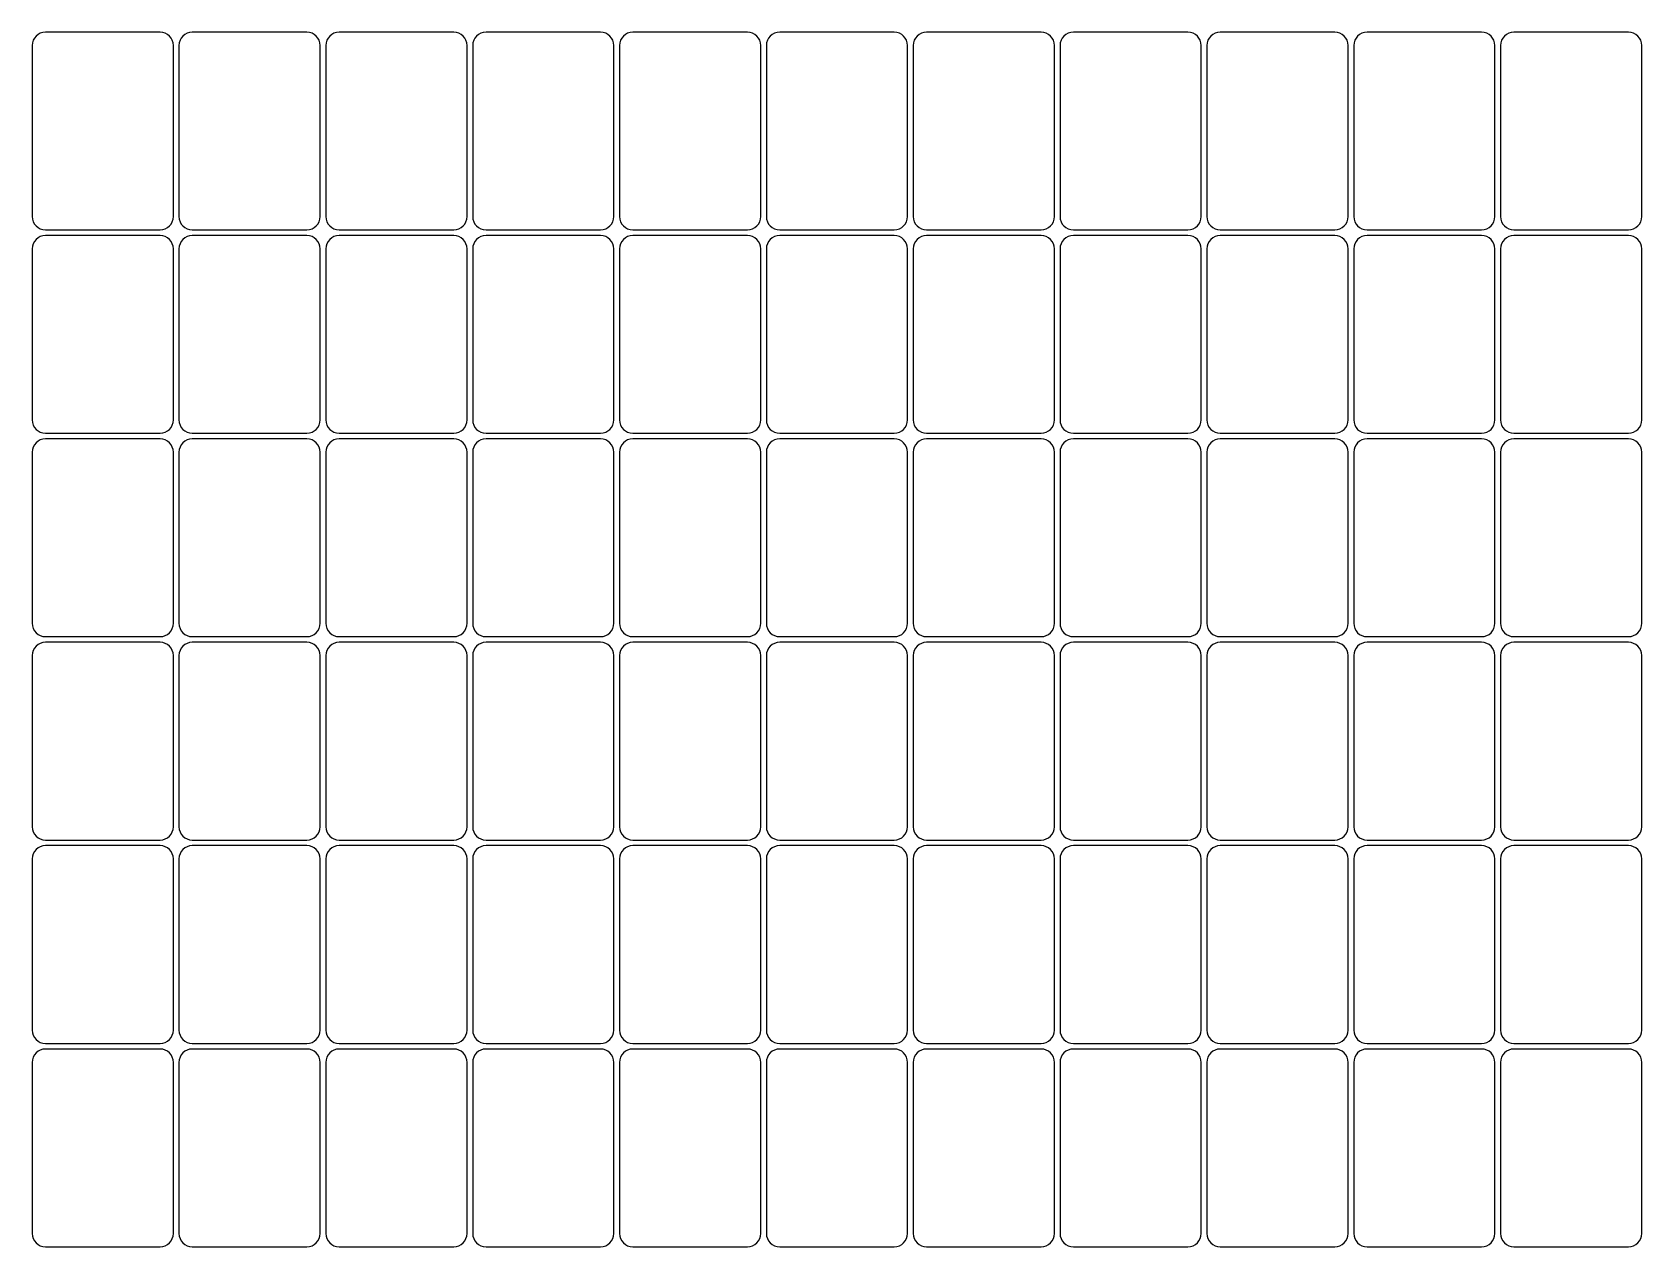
# Model space of a CAD drawing. Header units: inches. Extents: x 1.1 to 15.4, y -11.2 to -0.5.
import ezdxf

# ---------------------------------------------------------------- set-up
doc = ezdxf.new("R2010")
doc.units = ezdxf.units.IN

msp = doc.modelspace()

# ---------------------------------------------------------------- linework, layer by layer
for p, q in [((2.275, -0.473), (1.261, -0.473)), ((3.575, -0.473), (2.561, -0.473)), ((4.875, -0.473), (3.861, -0.473)), ((6.175, -0.473), (5.161, -0.473)), ((7.475, -0.473), (6.461, -0.473)), ((8.775, -0.473), (7.761, -0.473)), ((10.075, -0.473), (9.061, -0.473)), ((11.375, -0.473), (10.361, -0.473)), ((12.675, -0.473), (11.661, -0.473)), ((13.975, -0.473), (12.961, -0.473)), ((15.275, -0.473), (14.261, -0.473)), ((1.143, -0.591), (1.143, -2.105)), ((2.393, -2.105), (2.393, -0.591)), ((2.443, -0.591), (2.443, -2.105)), ((3.693, -2.105), (3.693, -0.591)), ((3.743, -0.591), (3.743, -2.105)), ((4.993, -2.105), (4.993, -0.591)), ((5.043, -0.591), (5.043, -2.105)), ((6.293, -2.105), (6.293, -0.591)), ((6.343, -0.591), (6.343, -2.105)), ((7.593, -2.105), (7.593, -0.591)), ((7.643, -0.591), (7.643, -2.105)), ((8.893, -2.105), (8.893, -0.591)), ((8.943, -0.591), (8.943, -2.105)), ((10.193, -2.105), (10.193, -0.591)), ((10.243, -0.591), (10.243, -2.105)), ((11.493, -2.105), (11.493, -0.591)), ((11.543, -0.591), (11.543, -2.105)), ((12.793, -2.105), (12.793, -0.591)), ((12.843, -0.591), (12.843, -2.105)), ((14.093, -2.105), (14.093, -0.591)), ((14.143, -0.591), (14.143, -2.105)), ((15.393, -2.105), (15.393, -0.591)), ((1.261, -2.223), (2.275, -2.223)), ((2.275, -2.273), (1.261, -2.273)), ((2.561, -2.223), (3.575, -2.223)), ((3.575, -2.273), (2.561, -2.273)), ((3.861, -2.223), (4.875, -2.223)), ((4.875, -2.273), (3.861, -2.273)), ((5.161, -2.223), (6.175, -2.223)), ((6.175, -2.273), (5.161, -2.273)), ((6.461, -2.223), (7.475, -2.223)), ((7.475, -2.273), (6.461, -2.273)), ((7.761, -2.223), (8.775, -2.223)), ((8.775, -2.273), (7.761, -2.273)), ((9.061, -2.223), (10.075, -2.223)), ((10.075, -2.273), (9.061, -2.273)), ((10.361, -2.223), (11.375, -2.223)), ((11.375, -2.273), (10.361, -2.273)), ((11.661, -2.223), (12.675, -2.223)), ((12.675, -2.273), (11.661, -2.273)), ((12.961, -2.223), (13.975, -2.223)), ((13.975, -2.273), (12.961, -2.273)), ((14.261, -2.223), (15.275, -2.223)), ((15.275, -2.273), (14.261, -2.273)), ((1.143, -2.391), (1.143, -3.905)), ((2.393, -3.905), (2.393, -2.391)), ((2.443, -2.391), (2.443, -3.905)), ((3.693, -3.905), (3.693, -2.391)), ((3.743, -2.391), (3.743, -3.905)), ((4.993, -3.905), (4.993, -2.391)), ((5.043, -2.391), (5.043, -3.905)), ((6.293, -3.905), (6.293, -2.391)), ((6.343, -2.391), (6.343, -3.905)), ((7.593, -3.905), (7.593, -2.391)), ((7.643, -2.391), (7.643, -3.905)), ((8.893, -3.905), (8.893, -2.391)), ((8.943, -2.391), (8.943, -3.905)), ((10.193, -3.905), (10.193, -2.391)), ((10.243, -2.391), (10.243, -3.905)), ((11.493, -3.905), (11.493, -2.391)), ((11.543, -2.391), (11.543, -3.905)), ((12.793, -3.905), (12.793, -2.391)), ((12.843, -2.391), (12.843, -3.905)), ((14.093, -3.905), (14.093, -2.391)), ((14.143, -2.391), (14.143, -3.905)), ((15.393, -3.905), (15.393, -2.391)), ((1.261, -4.023), (2.275, -4.023)), ((2.275, -4.073), (1.261, -4.073)), ((2.561, -4.023), (3.575, -4.023)), ((3.575, -4.073), (2.561, -4.073)), ((3.861, -4.023), (4.875, -4.023)), ((4.875, -4.073), (3.861, -4.073)), ((5.161, -4.023), (6.175, -4.023)), ((6.175, -4.073), (5.161, -4.073)), ((6.461, -4.023), (7.475, -4.023)), ((7.475, -4.073), (6.461, -4.073)), ((7.761, -4.023), (8.775, -4.023)), ((8.775, -4.073), (7.761, -4.073)), ((9.061, -4.023), (10.075, -4.023)), ((10.075, -4.073), (9.061, -4.073)), ((10.361, -4.023), (11.375, -4.023)), ((11.375, -4.073), (10.361, -4.073)), ((11.661, -4.023), (12.675, -4.023)), ((12.675, -4.073), (11.661, -4.073)), ((12.961, -4.023), (13.975, -4.023)), ((13.975, -4.073), (12.961, -4.073)), ((14.261, -4.023), (15.275, -4.023)), ((15.275, -4.073), (14.261, -4.073)), ((1.143, -4.191), (1.143, -5.705)), ((2.393, -5.705), (2.393, -4.191)), ((2.443, -4.191), (2.443, -5.705)), ((3.693, -5.705), (3.693, -4.191)), ((3.743, -4.191), (3.743, -5.705)), ((4.993, -5.705), (4.993, -4.191)), ((5.043, -4.191), (5.043, -5.705)), ((6.293, -5.705), (6.293, -4.191)), ((6.343, -4.191), (6.343, -5.705)), ((7.593, -5.705), (7.593, -4.191)), ((7.643, -4.191), (7.643, -5.705)), ((8.893, -5.705), (8.893, -4.191)), ((8.943, -4.191), (8.943, -5.705)), ((10.193, -5.705), (10.193, -4.191)), ((10.243, -4.191), (10.243, -5.705)), ((11.493, -5.705), (11.493, -4.191)), ((11.543, -4.191), (11.543, -5.705)), ((12.793, -5.705), (12.793, -4.191)), ((12.843, -4.191), (12.843, -5.705)), ((14.093, -5.705), (14.093, -4.191)), ((14.143, -4.191), (14.143, -5.705)), ((15.393, -5.705), (15.393, -4.191)), ((1.261, -5.823), (2.275, -5.823)), ((2.561, -5.823), (3.575, -5.823)), ((3.861, -5.823), (4.875, -5.823)), ((5.161, -5.823), (6.175, -5.823)), ((6.461, -5.823), (7.475, -5.823)), ((7.761, -5.823), (8.775, -5.823)), ((9.061, -5.823), (10.075, -5.823)), ((10.361, -5.823), (11.375, -5.823)), ((11.661, -5.823), (12.675, -5.823)), ((12.961, -5.823), (13.975, -5.823)), ((14.261, -5.823), (15.275, -5.823)), ((2.275, -5.873), (1.261, -5.873)), ((3.575, -5.873), (2.561, -5.873)), ((4.875, -5.873), (3.861, -5.873)), ((6.175, -5.873), (5.161, -5.873)), ((7.475, -5.873), (6.461, -5.873)), ((8.775, -5.873), (7.761, -5.873)), ((10.075, -5.873), (9.061, -5.873)), ((11.375, -5.873), (10.361, -5.873)), ((12.675, -5.873), (11.661, -5.873)), ((13.975, -5.873), (12.961, -5.873)), ((15.275, -5.873), (14.261, -5.873)), ((1.143, -5.991), (1.143, -7.505)), ((2.393, -7.505), (2.393, -5.991)), ((2.443, -5.991), (2.443, -7.505)), ((3.693, -7.505), (3.693, -5.991)), ((3.743, -5.991), (3.743, -7.505)), ((4.993, -7.505), (4.993, -5.991)), ((5.043, -5.991), (5.043, -7.505)), ((6.293, -7.505), (6.293, -5.991)), ((6.343, -5.991), (6.343, -7.505)), ((7.593, -7.505), (7.593, -5.991)), ((7.643, -5.991), (7.643, -7.505)), ((8.893, -7.505), (8.893, -5.991)), ((8.943, -5.991), (8.943, -7.505)), ((10.193, -7.505), (10.193, -5.991)), ((10.243, -5.991), (10.243, -7.505)), ((11.493, -7.505), (11.493, -5.991)), ((11.543, -5.991), (11.543, -7.505)), ((12.793, -7.505), (12.793, -5.991)), ((12.843, -5.991), (12.843, -7.505)), ((14.093, -7.505), (14.093, -5.991)), ((14.143, -5.991), (14.143, -7.505)), ((15.393, -7.505), (15.393, -5.991)), ((1.261, -7.623), (2.275, -7.623)), ((2.275, -7.673), (1.261, -7.673)), ((2.561, -7.623), (3.575, -7.623)), ((3.575, -7.673), (2.561, -7.673)), ((3.861, -7.623), (4.875, -7.623)), ((4.875, -7.673), (3.861, -7.673)), ((5.161, -7.623), (6.175, -7.623)), ((6.175, -7.673), (5.161, -7.673)), ((6.461, -7.623), (7.475, -7.623)), ((7.475, -7.673), (6.461, -7.673)), ((7.761, -7.623), (8.775, -7.623)), ((8.775, -7.673), (7.761, -7.673)), ((9.061, -7.623), (10.075, -7.623)), ((10.075, -7.673), (9.061, -7.673)), ((10.361, -7.623), (11.375, -7.623)), ((11.375, -7.673), (10.361, -7.673)), ((11.661, -7.623), (12.675, -7.623)), ((12.675, -7.673), (11.661, -7.673)), ((12.961, -7.623), (13.975, -7.623)), ((13.975, -7.673), (12.961, -7.673)), ((14.261, -7.623), (15.275, -7.623)), ((15.275, -7.673), (14.261, -7.673)), ((1.143, -7.791), (1.143, -9.305)), ((2.393, -9.305), (2.393, -7.791)), ((2.443, -7.791), (2.443, -9.305)), ((3.693, -9.305), (3.693, -7.791)), ((3.743, -7.791), (3.743, -9.305)), ((4.993, -9.305), (4.993, -7.791)), ((5.043, -7.791), (5.043, -9.305)), ((6.293, -9.305), (6.293, -7.791)), ((6.343, -7.791), (6.343, -9.305)), ((7.593, -9.305), (7.593, -7.791)), ((7.643, -7.791), (7.643, -9.305)), ((8.893, -9.305), (8.893, -7.791)), ((8.943, -7.791), (8.943, -9.305)), ((10.193, -9.305), (10.193, -7.791)), ((10.243, -7.791), (10.243, -9.305)), ((11.493, -9.305), (11.493, -7.791)), ((11.543, -7.791), (11.543, -9.305)), ((12.793, -9.305), (12.793, -7.791)), ((12.843, -7.791), (12.843, -9.305)), ((14.093, -9.305), (14.093, -7.791)), ((14.143, -7.791), (14.143, -9.305)), ((15.393, -9.305), (15.393, -7.791)), ((1.261, -9.423), (2.275, -9.423)), ((2.275, -9.473), (1.261, -9.473)), ((2.561, -9.423), (3.575, -9.423)), ((3.575, -9.473), (2.561, -9.473)), ((3.861, -9.423), (4.875, -9.423)), ((4.875, -9.473), (3.861, -9.473)), ((5.161, -9.423), (6.175, -9.423)), ((6.175, -9.473), (5.161, -9.473)), ((6.461, -9.423), (7.475, -9.423)), ((7.475, -9.473), (6.461, -9.473)), ((7.761, -9.423), (8.775, -9.423)), ((8.775, -9.473), (7.761, -9.473)), ((9.061, -9.423), (10.075, -9.423)), ((10.075, -9.473), (9.061, -9.473)), ((10.361, -9.423), (11.375, -9.423)), ((11.375, -9.473), (10.361, -9.473)), ((11.661, -9.423), (12.675, -9.423)), ((12.675, -9.473), (11.661, -9.473)), ((12.961, -9.423), (13.975, -9.423)), ((13.975, -9.473), (12.961, -9.473)), ((14.261, -9.423), (15.275, -9.423)), ((15.275, -9.473), (14.261, -9.473)), ((1.143, -9.591), (1.143, -11.105)), ((2.393, -11.105), (2.393, -9.591)), ((2.443, -9.591), (2.443, -11.105)), ((3.693, -11.105), (3.693, -9.591)), ((3.743, -9.591), (3.743, -11.105)), ((4.993, -11.105), (4.993, -9.591)), ((5.043, -9.591), (5.043, -11.105)), ((6.293, -11.105), (6.293, -9.591)), ((6.343, -9.591), (6.343, -11.105)), ((7.593, -11.105), (7.593, -9.591)), ((7.643, -9.591), (7.643, -11.105)), ((8.893, -11.105), (8.893, -9.591)), ((8.943, -9.591), (8.943, -11.105)), ((10.193, -11.105), (10.193, -9.591)), ((10.243, -9.591), (10.243, -11.105)), ((11.493, -11.105), (11.493, -9.591)), ((11.543, -9.591), (11.543, -11.105)), ((12.793, -11.105), (12.793, -9.591)), ((12.843, -9.591), (12.843, -11.105)), ((14.093, -11.105), (14.093, -9.591)), ((14.143, -9.591), (14.143, -11.105)), ((15.393, -11.105), (15.393, -9.591)), ((1.261, -11.223), (2.275, -11.223)), ((2.561, -11.223), (3.575, -11.223)), ((3.861, -11.223), (4.875, -11.223)), ((5.161, -11.223), (6.175, -11.223)), ((6.461, -11.223), (7.475, -11.223)), ((7.761, -11.223), (8.775, -11.223)), ((9.061, -11.223), (10.075, -11.223)), ((10.361, -11.223), (11.375, -11.223)), ((11.661, -11.223), (12.675, -11.223)), ((12.961, -11.223), (13.975, -11.223)), ((14.261, -11.223), (15.275, -11.223))]:
    msp.add_line(p, q)
for centre, start, end in [((1.261, -0.591), 90, 180), ((2.275, -0.591), 0, 90), ((2.561, -0.591), 90, 180), ((3.575, -0.591), 0, 90), ((3.861, -0.591), 90, 180), ((4.875, -0.591), 0, 90), ((5.161, -0.591), 90, 180), ((6.175, -0.591), 0, 90), ((6.461, -0.591), 90, 180), ((7.475, -0.591), 0, 90), ((7.761, -0.591), 90, 180), ((8.775, -0.591), 0, 90), ((9.061, -0.591), 90, 180), ((10.075, -0.591), 0, 90), ((10.361, -0.591), 90, 180), ((11.375, -0.591), 0, 90), ((11.661, -0.591), 90, 180), ((12.675, -0.591), 0, 90), ((12.961, -0.591), 90, 180), ((13.975, -0.591), 0, 90), ((14.261, -0.591), 90, 180), ((15.275, -0.591), 0, 90), ((1.261, -2.105), 180, 270), ((2.275, -2.105), 270, 360), ((2.561, -2.105), 180, 270), ((3.575, -2.105), 270, 360), ((3.861, -2.105), 180, 270), ((4.875, -2.105), 270, 360), ((5.161, -2.105), 180, 270), ((6.175, -2.105), 270, 360), ((6.461, -2.105), 180, 270), ((7.475, -2.105), 270, 360), ((7.761, -2.105), 180, 270), ((8.775, -2.105), 270, 360), ((9.061, -2.105), 180, 270), ((10.075, -2.105), 270, 360), ((10.361, -2.105), 180, 270), ((11.375, -2.105), 270, 360), ((11.661, -2.105), 180, 270), ((12.675, -2.105), 270, 360), ((12.961, -2.105), 180, 270), ((13.975, -2.105), 270, 360), ((14.261, -2.105), 180, 270), ((15.275, -2.105), 270, 360), ((1.261, -2.391), 90, 180), ((2.275, -2.391), 0, 90), ((2.561, -2.391), 90, 180), ((3.575, -2.391), 0, 90), ((3.861, -2.391), 90, 180), ((4.875, -2.391), 0, 90), ((5.161, -2.391), 90, 180), ((6.175, -2.391), 0, 90), ((6.461, -2.391), 90, 180), ((7.475, -2.391), 0, 90), ((7.761, -2.391), 90, 180), ((8.775, -2.391), 0, 90), ((9.061, -2.391), 90, 180), ((10.075, -2.391), 0, 90), ((10.361, -2.391), 90, 180), ((11.375, -2.391), 0, 90), ((11.661, -2.391), 90, 180), ((12.675, -2.391), 0, 90), ((12.961, -2.391), 90, 180), ((13.975, -2.391), 0, 90), ((14.261, -2.391), 90, 180), ((15.275, -2.391), 0, 90), ((1.261, -3.905), 180, 270), ((2.275, -3.905), 270, 360), ((2.561, -3.905), 180, 270), ((3.575, -3.905), 270, 360), ((3.861, -3.905), 180, 270), ((4.875, -3.905), 270, 360), ((5.161, -3.905), 180, 270), ((6.175, -3.905), 270, 360), ((6.461, -3.905), 180, 270), ((7.475, -3.905), 270, 360), ((7.761, -3.905), 180, 270), ((8.775, -3.905), 270, 360), ((9.061, -3.905), 180, 270), ((10.075, -3.905), 270, 360), ((10.361, -3.905), 180, 270), ((11.375, -3.905), 270, 360), ((11.661, -3.905), 180, 270), ((12.675, -3.905), 270, 360), ((12.961, -3.905), 180, 270), ((13.975, -3.905), 270, 360), ((14.261, -3.905), 180, 270), ((15.275, -3.905), 270, 360), ((1.261, -4.191), 90, 180), ((2.275, -4.191), 0, 90), ((2.561, -4.191), 90, 180), ((3.575, -4.191), 0, 90), ((3.861, -4.191), 90, 180), ((4.875, -4.191), 0, 90), ((5.161, -4.191), 90, 180), ((6.175, -4.191), 0, 90), ((6.461, -4.191), 90, 180), ((7.475, -4.191), 0, 90), ((7.761, -4.191), 90, 180), ((8.775, -4.191), 0, 90), ((9.061, -4.191), 90, 180), ((10.075, -4.191), 0, 90), ((10.361, -4.191), 90, 180), ((11.375, -4.191), 0, 90), ((11.661, -4.191), 90, 180), ((12.675, -4.191), 0, 90), ((12.961, -4.191), 90, 180), ((13.975, -4.191), 0, 90), ((14.261, -4.191), 90, 180), ((15.275, -4.191), 0, 90), ((1.261, -5.705), 180, 270), ((2.275, -5.705), 270, 360), ((2.561, -5.705), 180, 270), ((3.575, -5.705), 270, 360), ((3.861, -5.705), 180, 270), ((4.875, -5.705), 270, 360), ((5.161, -5.705), 180, 270), ((6.175, -5.705), 270, 360), ((6.461, -5.705), 180, 270), ((7.475, -5.705), 270, 360), ((7.761, -5.705), 180, 270), ((8.775, -5.705), 270, 360), ((9.061, -5.705), 180, 270), ((10.075, -5.705), 270, 360), ((10.361, -5.705), 180, 270), ((11.375, -5.705), 270, 360), ((11.661, -5.705), 180, 270), ((12.675, -5.705), 270, 360), ((12.961, -5.705), 180, 270), ((13.975, -5.705), 270, 360), ((14.261, -5.705), 180, 270), ((15.275, -5.705), 270, 360), ((1.261, -5.991), 90, 180), ((2.275, -5.991), 0, 90), ((2.561, -5.991), 90, 180), ((3.575, -5.991), 0, 90), ((3.861, -5.991), 90, 180), ((4.875, -5.991), 0, 90), ((5.161, -5.991), 90, 180), ((6.175, -5.991), 0, 90), ((6.461, -5.991), 90, 180), ((7.475, -5.991), 0, 90), ((7.761, -5.991), 90, 180), ((8.775, -5.991), 0, 90), ((9.061, -5.991), 90, 180), ((10.075, -5.991), 0, 90), ((10.361, -5.991), 90, 180), ((11.375, -5.991), 0, 90), ((11.661, -5.991), 90, 180), ((12.675, -5.991), 0, 90), ((12.961, -5.991), 90, 180), ((13.975, -5.991), 0, 90), ((14.261, -5.991), 90, 180), ((15.275, -5.991), 0, 90), ((1.261, -7.505), 180, 270), ((2.275, -7.505), 270, 360), ((2.561, -7.505), 180, 270), ((3.575, -7.505), 270, 360), ((3.861, -7.505), 180, 270), ((4.875, -7.505), 270, 360), ((5.161, -7.505), 180, 270), ((6.175, -7.505), 270, 360), ((6.461, -7.505), 180, 270), ((7.475, -7.505), 270, 360), ((7.761, -7.505), 180, 270), ((8.775, -7.505), 270, 360), ((9.061, -7.505), 180, 270), ((10.075, -7.505), 270, 360), ((10.361, -7.505), 180, 270), ((11.375, -7.505), 270, 360), ((11.661, -7.505), 180, 270), ((12.675, -7.505), 270, 360), ((12.961, -7.505), 180, 270), ((13.975, -7.505), 270, 360), ((14.261, -7.505), 180, 270), ((15.275, -7.505), 270, 360), ((1.261, -7.791), 90, 180), ((2.275, -7.791), 0, 90), ((2.561, -7.791), 90, 180), ((3.575, -7.791), 0, 90), ((3.861, -7.791), 90, 180), ((4.875, -7.791), 0, 90), ((5.161, -7.791), 90, 180), ((6.175, -7.791), 0, 90), ((6.461, -7.791), 90, 180), ((7.475, -7.791), 0, 90), ((7.761, -7.791), 90, 180), ((8.775, -7.791), 0, 90), ((9.061, -7.791), 90, 180), ((10.075, -7.791), 0, 90), ((10.361, -7.791), 90, 180), ((11.375, -7.791), 0, 90), ((11.661, -7.791), 90, 180), ((12.675, -7.791), 0, 90), ((12.961, -7.791), 90, 180), ((13.975, -7.791), 0, 90), ((14.261, -7.791), 90, 180), ((15.275, -7.791), 0, 90), ((1.261, -9.305), 180, 270), ((2.275, -9.305), 270, 360), ((2.561, -9.305), 180, 270), ((3.575, -9.305), 270, 360), ((3.861, -9.305), 180, 270), ((4.875, -9.305), 270, 360), ((5.161, -9.305), 180, 270), ((6.175, -9.305), 270, 360), ((6.461, -9.305), 180, 270), ((7.475, -9.305), 270, 360), ((7.761, -9.305), 180, 270), ((8.775, -9.305), 270, 360), ((9.061, -9.305), 180, 270), ((10.075, -9.305), 270, 360), ((10.361, -9.305), 180, 270), ((11.375, -9.305), 270, 360), ((11.661, -9.305), 180, 270), ((12.675, -9.305), 270, 360), ((12.961, -9.305), 180, 270), ((13.975, -9.305), 270, 360), ((14.261, -9.305), 180, 270), ((15.275, -9.305), 270, 360), ((1.261, -9.591), 90, 180), ((2.275, -9.591), 0, 90), ((2.561, -9.591), 90, 180), ((3.575, -9.591), 0, 90), ((3.861, -9.591), 90, 180), ((4.875, -9.591), 0, 90), ((5.161, -9.591), 90, 180), ((6.175, -9.591), 0, 90), ((6.461, -9.591), 90, 180), ((7.475, -9.591), 0, 90), ((7.761, -9.591), 90, 180), ((8.775, -9.591), 0, 90), ((9.061, -9.591), 90, 180), ((10.075, -9.591), 0, 90), ((10.361, -9.591), 90, 180), ((11.375, -9.591), 0, 90), ((11.661, -9.591), 90, 180), ((12.675, -9.591), 0, 90), ((12.961, -9.591), 90, 180), ((13.975, -9.591), 0, 90), ((14.261, -9.591), 90, 180), ((15.275, -9.591), 0, 90), ((1.261, -11.105), 180, 270), ((2.275, -11.105), 270, 360), ((2.561, -11.105), 180, 270), ((3.575, -11.105), 270, 360), ((3.861, -11.105), 180, 270), ((4.875, -11.105), 270, 360), ((5.161, -11.105), 180, 270), ((6.175, -11.105), 270, 360), ((6.461, -11.105), 180, 270), ((7.475, -11.105), 270, 360), ((7.761, -11.105), 180, 270), ((8.775, -11.105), 270, 360), ((9.061, -11.105), 180, 270), ((10.075, -11.105), 270, 360), ((10.361, -11.105), 180, 270), ((11.375, -11.105), 270, 360), ((11.661, -11.105), 180, 270), ((12.675, -11.105), 270, 360), ((12.961, -11.105), 180, 270), ((13.975, -11.105), 270, 360), ((14.261, -11.105), 180, 270), ((15.275, -11.105), 270, 360)]:
    msp.add_arc(centre, 0.118, start, end)

doc.saveas('drawing.dxf')
